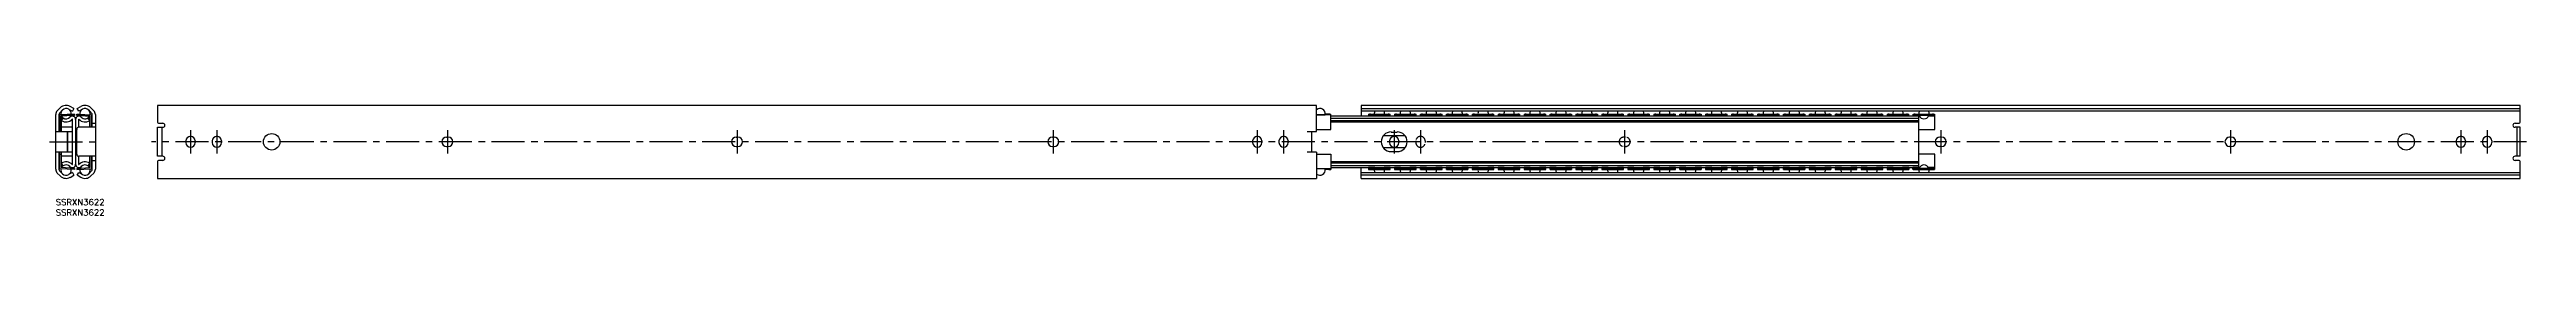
# Model space of a CAD drawing. Extents: x -3 to 1191, y -8 to 45.
import ezdxf

# ---------------------------------------------------------------- set-up
doc = ezdxf.new("R2010")
doc.units = 0
doc.header["$LTSCALE"] = 0.5
doc.linetypes.add('CENTER', pattern=[50.8, 31.75, -6.35, 6.35, -6.35])
doc.linetypes.add('DASHED', pattern=[19.05, 12.7, -6.35])
for name, color, linetype in [('MSM_CENTER', 1, 'CENTER'), ('MSM_CONTINUOUS', 7, 'CONTINUOUS'), ('MSM_DASHED', 4, 'DASHED'), ('MSM_PART_NUMBER', 7, 'CONTINUOUS')]:
    doc.layers.add(name, color=color, linetype=linetype)
doc.styles.get("Standard").update_dxf_attribs({"font": 'txt.shx', "height": 3, "bigfont": 'bigfont.shx'})

# ---------------------------------------------------------------- blocks, each defined once
blk = doc.blocks.new('*U3')
at = {"layer": 'MSM_PART_NUMBER'}
blk.add_text('SSRXN3622', height=3, dxfattribs=at).set_placement((0, -3))
blk = doc.blocks.new('*U4')
at = {"layer": 'MSM_PART_NUMBER'}
blk.add_text('SSRXN3622', height=3, dxfattribs=at).set_placement((0, -8))

msp = doc.modelspace()

# ---------------------------------------------------------------- linework, layer by layer
at = {"layer": 'MSM_CENTER'}
for p, q in [((-3, 27.7), (22.1, 27.7)), ((1191.2, 27.7), (46.1, 27.7)), ((65, 33.3), (65, 22)), ((77.7, 33.3), (77.7, 22)), ((188.8, 33.3), (188.8, 22)), ((328.5, 33.3), (328.5, 22)), ((480.9, 33.3), (480.9, 22)), ((579.3, 33.3), (579.3, 22)), ((592, 33.3), (592, 22)), ((645.3, 33.3), (645.3, 22)), ((658, 33.3), (658, 22)), ((756.4, 33.3), (756.4, 22)), ((908.8, 33.3), (908.8, 22)), ((1048.5, 33.3), (1048.5, 22)), ((1159.6, 33.3), (1159.6, 22)), ((1172.3, 33.3), (1172.3, 22))]:
    msp.add_line(p, q, dxfattribs=at)
at = {"layer": 'MSM_CONTINUOUS'}
for p, q in [((0, 14.4), (0, 40.9)), ((2.2, 44.1), (0.7, 42.7)), ((1.5, 40.9), (1.5, 32.7)), ((1.8, 41.6), (3.2, 43.1)), ((9, 41.1), (2, 40.7)), ((2, 40.7), (8, 41)), ((2, 40.7), (2, 32.7)), ((9, 40.5), (2.6, 40.1)), ((8, 40.4), (2.6, 40.1)), ((2.6, 40.1), (2.6, 32.7)), ((2.7, 38), (3.6, 39.2)), ((6.2, 43.5), (8, 42.5)), ((8.7, 43.8), (7, 44.8)), ((8.7, 43.8), (8, 42.5)), ((8, 41), (8.2, 41)), ((8.2, 40.4), (8, 40.4)), ((8.1, 16.8), (8.1, 38.5)), ((8.2, 41), (8.4, 41)), ((8.4, 40.4), (8.2, 40.4)), ((8.4, 41), (8.6, 41)), ((8.6, 40.4), (8.4, 40.4)), ((8.6, 41), (8.7, 41)), ((8.7, 40.4), (8.6, 40.4)), ((8.7, 41), (8.8, 41)), ((8.9, 40.4), (8.7, 40.4)), ((8.8, 41), (8.9, 41)), ((8.9, 41), (9, 41)), ((9, 40.4), (8.9, 40.4)), ((9, 41.1), (9, 40.5)), ((9, 41), (9, 41.1)), ((9, 40.5), (9, 41.1)), ((9, 40.5), (9, 40.4)), ((9, 40.4), (9, 40.4)), ((9.5, 38.5), (9.5, 16.8)), ((10.1, 41.1), (10.1, 41)), ((10.1, 40.5), (10.1, 41.1)), ((10.1, 41.1), (17.1, 40.7)), ((10.1, 41), (10.2, 41)), ((10.1, 40.4), (10.1, 40.5)), ((10.1, 40.5), (16.5, 40.1)), ((10.2, 40.4), (10.1, 40.4)), ((10.1, 40.4), (10.1, 40.4)), ((10.2, 41), (10.3, 41)), ((10.4, 40.4), (10.2, 40.4)), ((10.3, 41), (10.4, 41)), ((10.4, 43.8), (12.1, 44.8)), ((11.1, 42.5), (10.4, 43.8)), ((10.4, 41), (10.5, 41)), ((10.5, 40.4), (10.4, 40.4)), ((10.5, 41), (10.7, 41)), ((10.7, 40.4), (10.5, 40.4)), ((10.7, 41), (10.9, 41)), ((10.9, 40.4), (10.7, 40.4)), ((10.9, 41), (11.1, 41)), ((11.1, 40.4), (10.9, 40.4)), ((11, 38.5), (11, 34.6)), ((12.9, 43.5), (11.1, 42.5)), ((11.1, 41), (17.1, 40.7)), ((16.5, 40.1), (11.1, 40.4)), ((15.5, 39.2), (16.3, 38)), ((17.3, 41.6), (15.9, 43.1)), ((16.5, 34.7), (16.5, 40.1)), ((16.9, 44.1), (18.4, 42.7)), ((17.1, 40.7), (17.1, 34.7)), ((17.6, 34.7), (17.6, 40.9)), ((17.6, 36.7), (19.1, 36.7)), ((19.1, 40.9), (19.1, 14.4)), ((607.9, 45.3), (49.1, 45.3)), ((49.1, 45.3), (49.1, 37.2)), ((49.6, 36.7), (51.6, 36.7)), ((607.9, 32.7), (607.9, 45.3)), ((614.8, 40.7), (607.9, 40.7)), ((613.8, 41.1), (612, 41.1)), ((614.8, 33.7), (614.8, 41)), ((898.1, 40.1), (614.8, 40.1)), ((614.8, 39.2), (898.1, 39.2)), ((614.8, 38), (898.1, 38)), ((614.8, 37.3), (898.1, 37.3)), ((1188.2, 45.3), (629.4, 45.3)), ((629.4, 45.3), (629.4, 40.1)), ((629.4, 43.8), (1188.2, 43.8)), ((1188.2, 42.5), (629.4, 42.5)), ((632.9, 41), (632.9, 40.1)), ((635.9, 40.1), (632.9, 40.1)), ((633.9, 41.1), (642.4, 41.1)), ((642.4, 40.5), (633.9, 40.5)), ((643.4, 40.1), (640.4, 40.1)), ((643.4, 40.1), (643.4, 41)), ((645.4, 41), (645.4, 40.1)), ((648.4, 40.1), (645.4, 40.1)), ((646.4, 41.1), (654.9, 41.1)), ((654.9, 40.5), (646.4, 40.5)), ((655.9, 40.1), (652.9, 40.1)), ((655.9, 40.1), (655.9, 41)), ((657.9, 41), (657.9, 40.1)), ((660.9, 40.1), (657.9, 40.1)), ((658.9, 41.1), (667.4, 41.1)), ((667.4, 40.5), (658.9, 40.5)), ((668.4, 40.1), (665.4, 40.1)), ((668.4, 40.1), (668.4, 41)), ((670.4, 41), (670.4, 40.1)), ((673.4, 40.1), (670.4, 40.1)), ((671.4, 41.1), (679.9, 41.1)), ((679.9, 40.5), (671.4, 40.5)), ((680.9, 40.1), (677.9, 40.1)), ((680.9, 40.1), (680.9, 41)), ((682.9, 41), (682.9, 40.1)), ((685.9, 40.1), (682.9, 40.1)), ((683.9, 41.1), (692.4, 41.1)), ((692.4, 40.5), (683.9, 40.5)), ((693.4, 40.1), (690.4, 40.1)), ((693.4, 40.1), (693.4, 41)), ((695.4, 41), (695.4, 40.1)), ((698.4, 40.1), (695.4, 40.1)), ((696.4, 41.1), (704.9, 41.1)), ((704.9, 40.5), (696.4, 40.5)), ((705.9, 40.1), (702.9, 40.1)), ((705.9, 40.1), (705.9, 41)), ((707.9, 41), (707.9, 40.1)), ((710.9, 40.1), (707.9, 40.1)), ((708.9, 41.1), (717.4, 41.1)), ((717.4, 40.5), (708.9, 40.5)), ((718.4, 40.1), (715.4, 40.1)), ((718.4, 40.1), (718.4, 41)), ((720.4, 41), (720.4, 40.1)), ((723.4, 40.1), (720.4, 40.1)), ((721.4, 41.1), (729.9, 41.1)), ((729.9, 40.5), (721.4, 40.5)), ((730.9, 40.1), (727.9, 40.1)), ((730.9, 40.1), (730.9, 41)), ((732.9, 41), (732.9, 40.1)), ((735.9, 40.1), (732.9, 40.1)), ((733.9, 41.1), (742.4, 41.1)), ((742.4, 40.5), (733.9, 40.5)), ((743.4, 40.1), (740.4, 40.1)), ((743.4, 40.1), (743.4, 41)), ((745.4, 41), (745.4, 40.1)), ((748.4, 40.1), (745.4, 40.1)), ((746.4, 41.1), (754.9, 41.1)), ((754.9, 40.5), (746.4, 40.5)), ((755.9, 40.1), (752.9, 40.1)), ((755.9, 40.1), (755.9, 41)), ((757.9, 41), (757.9, 40.1)), ((760.9, 40.1), (757.9, 40.1)), ((758.9, 41.1), (767.4, 41.1)), ((767.4, 40.5), (758.9, 40.5)), ((768.4, 40.1), (765.4, 40.1)), ((768.4, 40.1), (768.4, 41)), ((770.4, 41), (770.4, 40.1)), ((773.4, 40.1), (770.4, 40.1)), ((771.4, 41.1), (779.9, 41.1)), ((779.9, 40.5), (771.4, 40.5)), ((780.9, 40.1), (777.9, 40.1)), ((780.9, 40.1), (780.9, 41)), ((782.9, 41), (782.9, 40.1)), ((785.9, 40.1), (782.9, 40.1)), ((783.9, 41.1), (792.4, 41.1)), ((792.4, 40.5), (783.9, 40.5)), ((793.4, 40.1), (790.4, 40.1)), ((793.4, 40.1), (793.4, 41)), ((795.4, 41), (795.4, 40.1)), ((798.4, 40.1), (795.4, 40.1)), ((796.4, 41.1), (804.9, 41.1)), ((804.9, 40.5), (796.4, 40.5)), ((805.9, 40.1), (802.9, 40.1)), ((805.9, 40.1), (805.9, 41)), ((807.9, 41), (807.9, 40.1)), ((810.9, 40.1), (807.9, 40.1)), ((808.9, 41.1), (817.4, 41.1)), ((817.4, 40.5), (808.9, 40.5)), ((818.4, 40.1), (815.4, 40.1)), ((818.4, 40.1), (818.4, 41)), ((820.4, 41), (820.4, 40.1)), ((823.4, 40.1), (820.4, 40.1)), ((821.4, 41.1), (829.9, 41.1)), ((829.9, 40.5), (821.4, 40.5)), ((830.9, 40.1), (827.9, 40.1)), ((830.9, 40.1), (830.9, 41)), ((832.9, 41), (832.9, 40.1)), ((835.9, 40.1), (832.9, 40.1)), ((833.9, 41.1), (842.4, 41.1)), ((842.4, 40.5), (833.9, 40.5)), ((843.4, 40.1), (840.4, 40.1)), ((843.4, 40.1), (843.4, 41)), ((845.4, 41), (845.4, 40.1)), ((848.4, 40.1), (845.4, 40.1)), ((846.4, 41.1), (854.9, 41.1)), ((854.9, 40.5), (846.4, 40.5)), ((855.9, 40.1), (852.9, 40.1)), ((855.9, 40.1), (855.9, 41)), ((857.9, 41), (857.9, 40.1)), ((860.9, 40.1), (857.9, 40.1)), ((858.9, 41.1), (867.4, 41.1)), ((867.4, 40.5), (858.9, 40.5)), ((868.4, 40.1), (865.4, 40.1)), ((868.4, 40.1), (868.4, 41)), ((870.4, 41), (870.4, 40.1)), ((873.4, 40.1), (870.4, 40.1)), ((871.4, 41.1), (879.9, 41.1)), ((879.9, 40.5), (871.4, 40.5)), ((880.9, 40.1), (877.9, 40.1)), ((880.9, 40.1), (880.9, 41)), ((882.9, 41), (882.9, 40.1)), ((885.9, 40.1), (882.9, 40.1)), ((883.9, 41.1), (892.4, 41.1)), ((892.4, 40.5), (883.9, 40.5)), ((893.4, 40.1), (890.4, 40.1)), ((893.4, 40.1), (893.4, 41)), ((893.4, 40.1), (893.4, 41)), ((895.4, 41), (895.4, 40.1)), ((895.4, 41), (895.4, 40.1)), ((898.4, 40.1), (895.4, 40.1)), ((896.4, 41.1), (904.9, 41.1)), ((904.9, 40.5), (896.4, 40.5)), ((898.1, 40.1), (898.1, 15.2)), ((905.9, 40.1), (902.9, 40.1)), ((905.9, 33.7), (905.9, 41)), ((1185.7, 36.7), (1187.7, 36.7)), ((1188.2, 37.2), (1188.2, 45.3)), ((0, 32.7), (7.6, 32.7)), ((2, 34.7), (1.5, 34.7)), ((2.6, 33.7), (2, 33.7)), ((8, 34.7), (2.6, 34.7)), ((5.5, 32.7), (5.5, 22.7)), ((5.6, 32.3), (5.5, 32.3)), ((5.6, 32.3), (5.6, 23.1)), ((8.1, 34.6), (8, 34.7)), ((9.6, 32.7), (10.1, 32.7)), ((10.1, 21.7), (10.1, 33.7)), ((19.1, 34.7), (11.1, 34.7)), ((49.1, 34.7), (51.6, 34.7)), ((49.1, 20.7), (49.1, 34.7)), ((51.1, 34.7), (51.1, 20.7)), ((62.7, 28.1), (62.7, 27.3)), ((67.2, 28.1), (67.2, 27.3)), ((75.4, 28.1), (75.4, 27.3)), ((79.9, 28.1), (79.9, 27.3)), ((188.4, 29.9), (189.2, 29.9)), ((188.4, 25.4), (189.2, 25.4)), ((328.1, 29.9), (328.9, 29.9)), ((328.1, 25.4), (328.9, 25.4)), ((480.5, 29.9), (481.3, 29.9)), ((480.5, 25.4), (481.3, 25.4)), ((577, 28.1), (577, 27.3)), ((581.5, 28.1), (581.5, 27.3)), ((589.7, 28.1), (589.7, 27.3)), ((594.2, 28.1), (594.2, 27.3)), ((603.4, 32.7), (607.9, 32.7)), ((605.4, 32.7), (605.4, 22.7)), ((607.9, 33.7), (614.8, 33.7)), ((640.1, 30.7), (650.5, 30.7)), ((650.5, 24.7), (640.1, 24.7)), ((643, 28.1), (643, 27.3)), ((643.8, 32.4), (646.8, 32.4)), ((647.5, 28.1), (647.5, 27.3)), ((898.1, 33.7), (905.9, 33.7)), ((909.2, 29.9), (908.4, 29.9)), ((909.2, 25.4), (908.4, 25.4)), ((1048.9, 29.9), (1048.1, 29.9)), ((1048.9, 25.4), (1048.1, 25.4)), ((1157.3, 28.1), (1157.3, 27.3)), ((1161.8, 28.1), (1161.8, 27.3)), ((1170, 28.1), (1170, 27.3)), ((1174.5, 28.1), (1174.5, 27.3)), ((1188.2, 34.7), (1185.7, 34.7)), ((1186.7, 20.7), (1186.7, 34.7)), ((1188.2, 20.7), (1188.2, 34.7)), ((7.6, 22.7), (0, 22.7)), ((0.7, 12.6), (2.2, 11.2)), ((1.5, 22.7), (1.5, 14.4)), ((1.5, 20.7), (2, 20.7)), ((3.2, 12.2), (1.8, 13.7)), ((2, 14.6), (2, 22.7)), ((2, 21.7), (2.6, 21.7)), ((9, 14.3), (2, 14.6)), ((2.6, 22.7), (2.6, 15.2)), ((8, 20.7), (2.6, 20.7)), ((9, 14.8), (2.6, 15.2)), ((3.6, 16.1), (2.7, 17.3)), ((5.5, 23.1), (5.6, 23.1)), ((8, 12.8), (6.2, 11.8)), ((8, 20.7), (8.1, 20.7)), ((8, 12.8), (8.7, 11.5)), ((9, 14.8), (9, 14.3)), ((10.1, 22.7), (9.6, 22.7)), ((10.1, 14.8), (16.5, 15.2)), ((10.1, 14.8), (10.1, 14.3)), ((10.1, 14.3), (17.1, 14.6)), ((10.4, 11.5), (11.1, 12.8)), ((11, 20.7), (11, 16.8)), ((19.1, 20.7), (11.1, 20.7)), ((11.1, 12.8), (12.9, 11.8)), ((16.3, 17.3), (15.5, 16.1)), ((15.9, 12.2), (17.3, 13.7)), ((16.5, 15.2), (16.5, 20.7)), ((18.4, 12.6), (16.9, 11.2)), ((17.1, 20.7), (17.1, 14.6)), ((17.6, 14.4), (17.6, 20.7)), ((17.6, 18.7), (19.1, 18.7)), ((51.6, 20.7), (49.1, 20.7)), ((49.1, 18.2), (49.1, 10)), ((51.6, 18.7), (49.6, 18.7)), ((607.9, 22.7), (603.4, 22.7)), ((607.9, 22.7), (607.9, 10)), ((607.9, 21.7), (614.8, 21.7)), ((614.8, 14.6), (607.9, 14.6)), ((613.8, 14.3), (612, 14.3)), ((614.8, 21.7), (614.8, 14.3)), ((898.1, 18), (614.8, 18)), ((898.1, 17.3), (614.8, 17.3)), ((898.1, 16.1), (614.8, 16.1)), ((614.8, 15.2), (898.1, 15.2)), ((629.4, 10), (629.4, 15.2)), ((629.4, 12.8), (1188.2, 12.8)), ((635.9, 15.2), (632.9, 15.2)), ((632.9, 15.2), (632.9, 14.3)), ((642.4, 14.8), (633.9, 14.8)), ((633.9, 14.3), (642.4, 14.3)), ((643.4, 15.2), (640.4, 15.2)), ((643.4, 14.3), (643.4, 15.2)), ((646.8, 22.9), (643.8, 22.9)), ((648.4, 15.2), (645.4, 15.2)), ((645.4, 15.2), (645.4, 14.3)), ((654.9, 14.8), (646.4, 14.8)), ((646.4, 14.3), (654.9, 14.3)), ((655.9, 15.2), (652.9, 15.2)), ((655.9, 14.3), (655.9, 15.2)), ((660.9, 15.2), (657.9, 15.2)), ((657.9, 15.2), (657.9, 14.3)), ((667.4, 14.8), (658.9, 14.8)), ((658.9, 14.3), (667.4, 14.3)), ((668.4, 15.2), (665.4, 15.2)), ((668.4, 14.3), (668.4, 15.2)), ((673.4, 15.2), (670.4, 15.2)), ((670.4, 15.2), (670.4, 14.3)), ((679.9, 14.8), (671.4, 14.8)), ((671.4, 14.3), (679.9, 14.3)), ((680.9, 15.2), (677.9, 15.2)), ((680.9, 14.3), (680.9, 15.2)), ((685.9, 15.2), (682.9, 15.2)), ((682.9, 15.2), (682.9, 14.3)), ((692.4, 14.8), (683.9, 14.8)), ((683.9, 14.3), (692.4, 14.3)), ((693.4, 15.2), (690.4, 15.2)), ((693.4, 14.3), (693.4, 15.2)), ((698.4, 15.2), (695.4, 15.2)), ((695.4, 15.2), (695.4, 14.3)), ((704.9, 14.8), (696.4, 14.8)), ((696.4, 14.3), (704.9, 14.3)), ((705.9, 15.2), (702.9, 15.2)), ((705.9, 14.3), (705.9, 15.2)), ((710.9, 15.2), (707.9, 15.2)), ((707.9, 15.2), (707.9, 14.3)), ((717.4, 14.8), (708.9, 14.8)), ((708.9, 14.3), (717.4, 14.3)), ((718.4, 15.2), (715.4, 15.2)), ((718.4, 14.3), (718.4, 15.2)), ((723.4, 15.2), (720.4, 15.2)), ((720.4, 15.2), (720.4, 14.3)), ((729.9, 14.8), (721.4, 14.8)), ((721.4, 14.3), (729.9, 14.3)), ((730.9, 15.2), (727.9, 15.2)), ((730.9, 14.3), (730.9, 15.2)), ((735.9, 15.2), (732.9, 15.2)), ((732.9, 15.2), (732.9, 14.3)), ((742.4, 14.8), (733.9, 14.8)), ((733.9, 14.3), (742.4, 14.3)), ((743.4, 15.2), (740.4, 15.2)), ((743.4, 14.3), (743.4, 15.2)), ((748.4, 15.2), (745.4, 15.2)), ((745.4, 15.2), (745.4, 14.3)), ((754.9, 14.8), (746.4, 14.8)), ((746.4, 14.3), (754.9, 14.3)), ((755.9, 15.2), (752.9, 15.2)), ((755.9, 14.3), (755.9, 15.2)), ((760.9, 15.2), (757.9, 15.2)), ((757.9, 15.2), (757.9, 14.3)), ((767.4, 14.8), (758.9, 14.8)), ((758.9, 14.3), (767.4, 14.3)), ((768.4, 15.2), (765.4, 15.2)), ((768.4, 14.3), (768.4, 15.2)), ((773.4, 15.2), (770.4, 15.2)), ((770.4, 15.2), (770.4, 14.3)), ((779.9, 14.8), (771.4, 14.8)), ((771.4, 14.3), (779.9, 14.3)), ((780.9, 15.2), (777.9, 15.2)), ((780.9, 14.3), (780.9, 15.2)), ((785.9, 15.2), (782.9, 15.2)), ((782.9, 15.2), (782.9, 14.3)), ((792.4, 14.8), (783.9, 14.8)), ((783.9, 14.3), (792.4, 14.3)), ((793.4, 15.2), (790.4, 15.2)), ((793.4, 14.3), (793.4, 15.2)), ((798.4, 15.2), (795.4, 15.2)), ((795.4, 15.2), (795.4, 14.3)), ((804.9, 14.8), (796.4, 14.8)), ((796.4, 14.3), (804.9, 14.3)), ((805.9, 15.2), (802.9, 15.2)), ((805.9, 14.3), (805.9, 15.2)), ((810.9, 15.2), (807.9, 15.2)), ((807.9, 15.2), (807.9, 14.3)), ((817.4, 14.8), (808.9, 14.8)), ((808.9, 14.3), (817.4, 14.3)), ((818.4, 15.2), (815.4, 15.2)), ((818.4, 14.3), (818.4, 15.2)), ((823.4, 15.2), (820.4, 15.2)), ((820.4, 15.2), (820.4, 14.3)), ((829.9, 14.8), (821.4, 14.8)), ((821.4, 14.3), (829.9, 14.3)), ((830.9, 15.2), (827.9, 15.2)), ((830.9, 14.3), (830.9, 15.2)), ((835.9, 15.2), (832.9, 15.2)), ((832.9, 15.2), (832.9, 14.3)), ((842.4, 14.8), (833.9, 14.8)), ((833.9, 14.3), (842.4, 14.3)), ((843.4, 15.2), (840.4, 15.2)), ((843.4, 14.3), (843.4, 15.2)), ((848.4, 15.2), (845.4, 15.2)), ((845.4, 15.2), (845.4, 14.3)), ((854.9, 14.8), (846.4, 14.8)), ((846.4, 14.3), (854.9, 14.3)), ((855.9, 15.2), (852.9, 15.2)), ((855.9, 14.3), (855.9, 15.2)), ((860.9, 15.2), (857.9, 15.2)), ((857.9, 15.2), (857.9, 14.3)), ((867.4, 14.8), (858.9, 14.8)), ((858.9, 14.3), (867.4, 14.3)), ((868.4, 15.2), (865.4, 15.2)), ((868.4, 14.3), (868.4, 15.2)), ((873.4, 15.2), (870.4, 15.2)), ((870.4, 15.2), (870.4, 14.3)), ((879.9, 14.8), (871.4, 14.8)), ((871.4, 14.3), (879.9, 14.3)), ((880.9, 15.2), (877.9, 15.2)), ((880.9, 14.3), (880.9, 15.2)), ((885.9, 15.2), (882.9, 15.2)), ((882.9, 15.2), (882.9, 14.3)), ((892.4, 14.8), (883.9, 14.8)), ((883.9, 14.3), (892.4, 14.3)), ((893.4, 15.2), (890.4, 15.2)), ((893.4, 14.3), (893.4, 15.2)), ((893.4, 15.2), (893.4, 14.3)), ((898.4, 15.2), (895.4, 15.2)), ((895.4, 15.2), (895.4, 14.3)), ((895.4, 14.3), (895.4, 15.2)), ((904.9, 14.8), (896.4, 14.8)), ((896.4, 14.3), (904.9, 14.3)), ((905.9, 21.7), (898.1, 21.7)), ((905.9, 15.2), (902.9, 15.2)), ((905.9, 14.3), (905.9, 21.7)), ((1188.2, 20.7), (1185.7, 20.7)), ((1187.7, 18.7), (1185.7, 18.7)), ((1188.2, 10), (1188.2, 18.2)), ((7, 10.5), (8.7, 11.5)), ((12.1, 10.5), (10.4, 11.5)), ((49.1, 10), (607.9, 10)), ((1188.2, 11.5), (629.4, 11.5)), ((629.4, 10), (1188.2, 10))]:
    msp.add_line(p, q, dxfattribs=at)
for centre in [(104.1, 27.7), (1133.2, 27.7)]:
    msp.add_circle(centre, 4, dxfattribs=at)
for centre, radius, start, end in [((2.5, 40.9), 2.5, 135, 180), ((2.5, 40.9), 1, 135, 180), ((5, 41.3), 4, 60.6136, 135), ((5, 41.3), 2.5, 135, 193.5796), ((5, 41.3), 2.5, 208.0621, 235.7711), ((5, 41.3), 4, 235.7711, 317.1186), ((5, 41.3), 2.5, 60.6136, 135), ((5, 41.3), 2.5, 235.7711, 317.1186), ((5, 41.3), 2.5, 352.4204, 60.6136), ((5, 41.3), 2.5, 317.1186, 337.9379), ((8, 38.5), 1.57, 0, 137.1186), ((8, 38.5), 0.0686, 0, 137.1186), ((11.1, 38.5), 1.57, 42.8814, 180), ((11.1, 38.5), 0.0686, 42.8814, 180), ((14.1, 41.3), 4, 222.8814, 304.2289), ((14.1, 41.3), 2.5, 119.3864, 187.5796), ((14.1, 41.3), 2.5, 202.0621, 222.8814), ((14.1, 41.3), 4, 45, 119.3864), ((14.1, 41.3), 2.5, 222.8814, 331.9379), ((14.1, 41.3), 2.5, 45, 119.3864), ((14.1, 41.3), 2.5, 346.4204, 45), ((16.6, 40.9), 1, 0, 45), ((16.6, 40.9), 2.5, 0, 45), ((49.6, 37.2), 0.5, 180, 270), ((51.6, 35.7), 1, 270, 90), ((609.5, 41.3), 2.5, 348.8845, 129.7921), ((609.5, 68.7), 28, 266.7237, 275.0269), ((614, 36.2), 4.82, 81.0447, 92.9634), ((633.7, 36.2), 4.82, 87.0364, 98.9553), ((633.7, 35.6), 4.82, 87.0364, 98.9553), ((638.2, 41.3), 2.5, 151.3146, 185.7392), ((638.2, 14.2), 26.2, 85.0123, 94.9877), ((638.2, 41.3), 2.5, 204.4628, 208.6854), ((638.2, 41.3), 2.5, 354.2608, 28.6854), ((638.2, 41.3), 2.5, 331.3146, 335.5372), ((642.6, 36.2), 4.82, 81.0447, 92.9636), ((642.6, 35.6), 4.82, 81.0447, 92.9636), ((646.2, 36.2), 4.82, 87.0364, 98.9553), ((646.2, 35.6), 4.82, 87.0364, 98.9553), ((650.7, 41.3), 2.5, 151.3146, 185.7392), ((650.7, 14.2), 26.2, 85.0123, 94.9877), ((650.7, 41.3), 2.5, 204.4628, 208.6854), ((650.7, 41.3), 2.5, 354.2608, 28.6854), ((650.7, 41.3), 2.5, 331.3146, 335.5372), ((655.1, 36.2), 4.82, 81.0447, 92.9636), ((655.1, 35.6), 4.82, 81.0447, 92.9636), ((658.7, 36.2), 4.82, 87.0364, 98.9553), ((658.7, 35.6), 4.82, 87.0364, 98.9553), ((663.2, 41.3), 2.5, 151.3146, 185.7392), ((663.2, 14.2), 26.2, 85.0123, 94.9877), ((663.2, 41.3), 2.5, 204.4628, 208.6854), ((663.2, 41.3), 2.5, 354.2608, 28.6854), ((663.2, 41.3), 2.5, 331.3146, 335.5372), ((667.6, 36.2), 4.82, 81.0447, 92.9636), ((667.6, 35.6), 4.82, 81.0447, 92.9636), ((671.2, 36.2), 4.82, 87.0364, 98.9553), ((671.2, 35.6), 4.82, 87.0364, 98.9553), ((675.7, 41.3), 2.5, 151.3146, 185.7392), ((675.7, 14.2), 26.2, 85.0123, 94.9877), ((675.7, 41.3), 2.5, 204.4628, 208.6854), ((675.7, 41.3), 2.5, 354.2608, 28.6854), ((675.7, 41.3), 2.5, 331.3146, 335.5372), ((680.1, 36.2), 4.82, 81.0447, 92.9636), ((680.1, 35.6), 4.82, 81.0447, 92.9636), ((683.7, 36.2), 4.82, 87.0364, 98.9553), ((683.7, 35.6), 4.82, 87.0364, 98.9553), ((688.2, 41.3), 2.5, 151.3146, 185.7392), ((688.2, 14.2), 26.2, 85.0123, 94.9877), ((688.2, 41.3), 2.5, 204.4628, 208.6854), ((688.2, 41.3), 2.5, 354.2608, 28.6854), ((688.2, 41.3), 2.5, 331.3146, 335.5372), ((692.6, 36.2), 4.82, 81.0447, 92.9636), ((692.6, 35.6), 4.82, 81.0447, 92.9636), ((696.2, 36.2), 4.82, 87.0364, 98.9553), ((696.2, 35.6), 4.82, 87.0364, 98.9553), ((700.7, 41.3), 2.5, 151.3146, 185.7392), ((700.7, 14.2), 26.2, 85.0123, 94.9877), ((700.7, 41.3), 2.5, 204.4628, 208.6854), ((700.7, 41.3), 2.5, 354.2608, 28.6854), ((700.7, 41.3), 2.5, 331.3146, 335.5372), ((705.1, 36.2), 4.82, 81.0447, 92.9636), ((705.1, 35.6), 4.82, 81.0447, 92.9636), ((708.7, 36.2), 4.82, 87.0364, 98.9553), ((708.7, 35.6), 4.82, 87.0364, 98.9553), ((713.2, 41.3), 2.5, 151.3146, 185.7392), ((713.2, 14.2), 26.2, 85.0123, 94.9877), ((713.2, 41.3), 2.5, 204.4628, 208.6854), ((713.2, 41.3), 2.5, 354.2608, 28.6854), ((713.2, 41.3), 2.5, 331.3146, 335.5372), ((717.6, 36.2), 4.82, 81.0447, 92.9636), ((717.6, 35.6), 4.82, 81.0447, 92.9636), ((721.2, 36.2), 4.82, 87.0364, 98.9553), ((721.2, 35.6), 4.82, 87.0364, 98.9553), ((725.7, 41.3), 2.5, 151.3146, 185.7392), ((725.7, 14.2), 26.2, 85.0123, 94.9877), ((725.7, 41.3), 2.5, 204.4628, 208.6854), ((725.7, 41.3), 2.5, 354.2608, 28.6854), ((725.7, 41.3), 2.5, 331.3146, 335.5372), ((730.1, 36.2), 4.82, 81.0447, 92.9636), ((730.1, 35.6), 4.82, 81.0447, 92.9636), ((733.7, 36.2), 4.82, 87.0364, 98.9553), ((733.7, 35.6), 4.82, 87.0364, 98.9553), ((738.2, 41.3), 2.5, 151.3146, 185.7392), ((738.2, 14.2), 26.2, 85.0123, 94.9877), ((738.2, 41.3), 2.5, 204.4628, 208.6854), ((738.2, 41.3), 2.5, 354.2608, 28.6854), ((738.2, 41.3), 2.5, 331.3146, 335.5372), ((742.6, 36.2), 4.82, 81.0447, 92.9636), ((742.6, 35.6), 4.82, 81.0447, 92.9636), ((746.2, 36.2), 4.82, 87.0364, 98.9553), ((746.2, 35.6), 4.82, 87.0364, 98.9553), ((750.7, 41.3), 2.5, 151.3146, 185.7392), ((750.7, 14.2), 26.2, 85.0123, 94.9877), ((750.7, 41.3), 2.5, 204.4628, 208.6854), ((750.7, 41.3), 2.5, 354.2608, 28.6854), ((750.7, 41.3), 2.5, 331.3146, 335.5372), ((755.1, 36.2), 4.82, 81.0447, 92.9636), ((755.1, 35.6), 4.82, 81.0447, 92.9636), ((758.7, 36.2), 4.82, 87.0364, 98.9553), ((758.7, 35.6), 4.82, 87.0364, 98.9553), ((763.2, 41.3), 2.5, 151.3146, 185.7392), ((763.2, 14.2), 26.2, 85.0123, 94.9877), ((763.2, 41.3), 2.5, 204.4628, 208.6854), ((763.2, 41.3), 2.5, 354.2608, 28.6854), ((763.2, 41.3), 2.5, 331.3146, 335.5372), ((767.6, 36.2), 4.82, 81.0447, 92.9636), ((767.6, 35.6), 4.82, 81.0447, 92.9636), ((771.2, 36.2), 4.82, 87.0364, 98.9553), ((771.2, 35.6), 4.82, 87.0364, 98.9553), ((775.7, 41.3), 2.5, 151.3146, 185.7392), ((775.7, 14.2), 26.2, 85.0123, 94.9877), ((775.7, 41.3), 2.5, 204.4628, 208.6854), ((775.7, 41.3), 2.5, 354.2608, 28.6854), ((775.7, 41.3), 2.5, 331.3146, 335.5372), ((780.1, 36.2), 4.82, 81.0447, 92.9636), ((780.1, 35.6), 4.82, 81.0447, 92.9636), ((783.7, 36.2), 4.82, 87.0364, 98.9553), ((783.7, 35.6), 4.82, 87.0364, 98.9553), ((788.2, 41.3), 2.5, 151.3146, 185.7392), ((788.2, 14.2), 26.2, 85.0123, 94.9877), ((788.2, 41.3), 2.5, 204.4628, 208.6854), ((788.2, 41.3), 2.5, 354.2608, 28.6854), ((788.2, 41.3), 2.5, 331.3146, 335.5372), ((792.6, 36.2), 4.82, 81.0447, 92.9636), ((792.6, 35.6), 4.82, 81.0447, 92.9636), ((796.2, 36.2), 4.82, 87.0364, 98.9553), ((796.2, 35.6), 4.82, 87.0364, 98.9553), ((800.7, 41.3), 2.5, 151.3146, 185.7392), ((800.7, 14.2), 26.2, 85.0123, 94.9877), ((800.7, 41.3), 2.5, 204.4628, 208.6854), ((800.7, 41.3), 2.5, 354.2608, 28.6854), ((800.7, 41.3), 2.5, 331.3146, 335.5372), ((805.1, 36.2), 4.82, 81.0447, 92.9636), ((805.1, 35.6), 4.82, 81.0447, 92.9636), ((808.7, 36.2), 4.82, 87.0364, 98.9553), ((808.7, 35.6), 4.82, 87.0364, 98.9553), ((813.2, 41.3), 2.5, 151.3146, 185.7392), ((813.2, 14.2), 26.2, 85.0123, 94.9877), ((813.2, 41.3), 2.5, 204.4628, 208.6854), ((813.2, 41.3), 2.5, 354.2608, 28.6854), ((813.2, 41.3), 2.5, 331.3146, 335.5372), ((817.6, 36.2), 4.82, 81.0447, 92.9636), ((817.6, 35.6), 4.82, 81.0447, 92.9636), ((821.2, 36.2), 4.82, 87.0364, 98.9553), ((821.2, 35.6), 4.82, 87.0364, 98.9553), ((825.7, 41.3), 2.5, 151.3146, 185.7392), ((825.7, 14.2), 26.2, 85.0123, 94.9877), ((825.7, 41.3), 2.5, 204.4628, 208.6854), ((825.7, 41.3), 2.5, 354.2608, 28.6854), ((825.7, 41.3), 2.5, 331.3146, 335.5372), ((830.1, 36.2), 4.82, 81.0447, 92.9636), ((830.1, 35.6), 4.82, 81.0447, 92.9636), ((833.7, 36.2), 4.82, 87.0364, 98.9553), ((833.7, 35.6), 4.82, 87.0364, 98.9553), ((838.2, 41.3), 2.5, 151.3146, 185.7392), ((838.2, 14.2), 26.2, 85.0123, 94.9877), ((838.2, 41.3), 2.5, 204.4628, 208.6854), ((838.2, 41.3), 2.5, 354.2608, 28.6854), ((838.2, 41.3), 2.5, 331.3146, 335.5372), ((842.6, 36.2), 4.82, 81.0447, 92.9636), ((842.6, 35.6), 4.82, 81.0447, 92.9636), ((846.2, 36.2), 4.82, 87.0364, 98.9553), ((846.2, 35.6), 4.82, 87.0364, 98.9553), ((850.7, 41.3), 2.5, 151.3146, 185.7392), ((850.7, 14.2), 26.2, 85.0123, 94.9877), ((850.7, 41.3), 2.5, 204.4628, 208.6854), ((850.7, 41.3), 2.5, 354.2608, 28.6854), ((850.7, 41.3), 2.5, 331.3146, 335.5372), ((855.1, 36.2), 4.82, 81.0447, 92.9636), ((855.1, 35.6), 4.82, 81.0447, 92.9636), ((858.7, 36.2), 4.82, 87.0364, 98.9553), ((858.7, 35.6), 4.82, 87.0364, 98.9553), ((863.2, 41.3), 2.5, 151.3146, 185.7392), ((863.2, 14.2), 26.2, 85.0123, 94.9877), ((863.2, 41.3), 2.5, 204.4628, 208.6854), ((863.2, 41.3), 2.5, 354.2608, 28.6854), ((863.2, 41.3), 2.5, 331.3146, 335.5372), ((867.6, 36.2), 4.82, 81.0447, 92.9636), ((867.6, 35.6), 4.82, 81.0447, 92.9636), ((871.2, 36.2), 4.82, 87.0364, 98.9553), ((871.2, 35.6), 4.82, 87.0364, 98.9553), ((875.7, 41.3), 2.5, 151.3146, 185.7392), ((875.7, 14.2), 26.2, 85.0123, 94.9877), ((875.7, 41.3), 2.5, 204.4628, 208.6854), ((875.7, 41.3), 2.5, 354.2608, 28.6854), ((875.7, 41.3), 2.5, 331.3146, 335.5372), ((880.1, 36.2), 4.82, 81.0447, 92.9636), ((880.1, 35.6), 4.82, 81.0447, 92.9636), ((883.7, 36.2), 4.82, 87.0364, 98.9553), ((883.7, 35.6), 4.82, 87.0364, 98.9553), ((888.2, 41.3), 2.5, 151.3146, 185.7392), ((888.2, 14.2), 26.2, 85.0123, 94.9877), ((888.2, 41.3), 2.5, 204.4628, 208.6854), ((888.2, 41.3), 2.5, 354.2608, 28.6854), ((888.2, 41.3), 2.5, 331.3146, 335.5372), ((892.6, 36.2), 4.82, 81.0447, 92.9636), ((892.6, 35.6), 4.82, 81.0447, 92.9636), ((896.2, 36.2), 4.82, 87.0364, 98.9553), ((896.2, 35.6), 4.82, 87.0364, 98.9553), ((900.7, 41.3), 2.5, 151.3146, 185.7392), ((900.7, 14.2), 26.2, 85.0123, 94.9877), ((900.7, 41.3), 2.5, 204.4628, 335.5372), ((900.7, 41.3), 2.5, 354.2608, 28.6854), ((905.1, 36.2), 4.82, 81.0447, 92.9636), ((905.1, 35.6), 4.82, 81.0447, 92.9636), ((1185.7, 35.7), 1, 90, 270), ((1187.7, 37.2), 0.5, 270, 0), ((7.4, 35), 2.36, 273.486, 284.1455), ((4, 33.6), 4.09, 348.1474, 354.2893), ((9.9, 32.9), 0.397, 184.2779, 213.1596), ((11.1, 33.7), 1, 90, 180), ((65, 28.1), 2.25, 360, 180), ((65, 27.3), 2.25, 180, 360), ((77.7, 28.1), 2.25, 360, 180), ((77.7, 27.3), 2.25, 180, 360), ((188.4, 27.7), 2.25, 90, 270), ((189.2, 27.7), 2.25, 270, 90), ((328.1, 27.7), 2.25, 90, 270), ((328.9, 27.7), 2.25, 270, 90), ((480.5, 27.7), 2.25, 90, 270), ((481.3, 27.7), 2.25, 270, 90), ((579.3, 28.1), 2.25, 360, 180), ((579.3, 27.3), 2.25, 180, 360), ((592, 28.1), 2.25, 360, 180), ((592, 27.3), 2.25, 180, 360), ((643.8, 27.7), 4.75, 90, 270), ((645.3, 28.1), 2.25, 0, 180), ((645.3, 27.3), 2.25, 180, 0), ((646.8, 27.7), 4.75, 270, 90), ((908.4, 27.7), 2.25, 90, 270), ((909.2, 27.7), 2.25, 270, 90), ((1048.1, 27.7), 2.25, 90, 270), ((1048.9, 27.7), 2.25, 270, 90), ((1159.6, 28.1), 2.25, 0, 180), ((1159.6, 27.3), 2.25, 180, 0), ((1172.3, 28.1), 2.25, 0, 180), ((1172.3, 27.3), 2.25, 180, 0), ((2.5, 14.4), 2.5, 180, 225), ((2.5, 14.4), 1, 180, 225), ((5, 14), 2.5, 166.4204, 225), ((5, 14), 4, 42.8814, 124.2289), ((5, 14), 2.5, 124.2289, 151.9379), ((5, 14), 2.5, 225, 299.3864), ((5, 14), 2.5, 42.8814, 124.2289), ((5, 14), 2.5, 299.3864, 7.5796), ((8, 16.8), 1.57, 222.8814, 0), ((5, 14), 2.5, 22.0621, 42.8814), ((7.4, 20.3), 2.36, 75.8545, 86.514), ((8, 16.8), 0.0686, 222.8814, 0), ((4, 21.7), 4.09, 5.7107, 11.8526), ((9.9, 22.4), 0.397, 146.8404, 175.7221), ((11.1, 16.8), 1.57, 180, 317.1186), ((11.1, 21.7), 1, 180, 270), ((11.1, 16.8), 0.0686, 180, 317.1186), ((14.1, 14), 4, 55.7711, 137.1186), ((14.1, 14), 2.5, 172.4204, 240.6136), ((14.1, 14), 2.5, 137.1186, 157.9379), ((14.1, 14), 2.5, 55.7711, 137.1186), ((14.1, 14), 2.5, 240.6136, 315), ((14.1, 14), 2.5, 28.0621, 55.7711), ((14.1, 14), 2.5, 315, 13.5796), ((16.6, 14.4), 1, 315, 0), ((16.6, 14.4), 2.5, 315, 0), ((49.6, 18.2), 0.5, 90, 180), ((51.6, 19.7), 1, 270, 90), ((609.5, -13.4), 28, 84.9731, 93.2763), ((609.5, 14), 2.5, 230.2079, 11.1155), ((614, 19.1), 4.82, 267.0366, 278.9553), ((633.7, 19.7), 4.82, 261.0447, 272.9636), ((633.7, 19.1), 4.82, 261.0447, 272.9636), ((638.2, 14), 2.5, 174.2608, 208.6854), ((638.2, 14), 2.5, 151.3146, 155.5372), ((638.2, 41.1), 26.2, 265.0123, 274.9877), ((638.2, 14), 2.5, 24.4628, 28.6854), ((638.2, 14), 2.5, 331.3146, 5.7392), ((642.6, 19.7), 4.82, 267.0364, 278.9553), ((642.6, 19.1), 4.82, 267.0364, 278.9553), ((646.2, 19.7), 4.82, 261.0447, 272.9636), ((646.2, 19.1), 4.82, 261.0447, 272.9636), ((650.7, 14), 2.5, 174.2608, 208.6854), ((650.7, 14), 2.5, 151.3146, 155.5372), ((650.7, 41.1), 26.2, 265.0123, 274.9877), ((650.7, 14), 2.5, 24.4628, 28.6854), ((650.7, 14), 2.5, 331.3146, 5.7392), ((655.1, 19.7), 4.82, 267.0364, 278.9553), ((655.1, 19.1), 4.82, 267.0364, 278.9553), ((658.7, 19.7), 4.82, 261.0447, 272.9636), ((658.7, 19.1), 4.82, 261.0447, 272.9636), ((663.2, 14), 2.5, 174.2608, 208.6854), ((663.2, 14), 2.5, 151.3146, 155.5372), ((663.2, 41.1), 26.2, 265.0123, 274.9877), ((663.2, 14), 2.5, 24.4628, 28.6854), ((663.2, 14), 2.5, 331.3146, 5.7392), ((667.6, 19.7), 4.82, 267.0364, 278.9553), ((667.6, 19.1), 4.82, 267.0364, 278.9553), ((671.2, 19.7), 4.82, 261.0447, 272.9636), ((671.2, 19.1), 4.82, 261.0447, 272.9636), ((675.7, 14), 2.5, 174.2608, 208.6854), ((675.7, 14), 2.5, 151.3146, 155.5372), ((675.7, 41.1), 26.2, 265.0123, 274.9877), ((675.7, 14), 2.5, 24.4628, 28.6854), ((675.7, 14), 2.5, 331.3146, 5.7392), ((680.1, 19.7), 4.82, 267.0364, 278.9553), ((680.1, 19.1), 4.82, 267.0364, 278.9553), ((683.7, 19.7), 4.82, 261.0447, 272.9636), ((683.7, 19.1), 4.82, 261.0447, 272.9636), ((688.2, 14), 2.5, 174.2608, 208.6854), ((688.2, 14), 2.5, 151.3146, 155.5372), ((688.2, 41.1), 26.2, 265.0123, 274.9877), ((688.2, 14), 2.5, 24.4628, 28.6854), ((688.2, 14), 2.5, 331.3146, 5.7392), ((692.6, 19.7), 4.82, 267.0364, 278.9553), ((692.6, 19.1), 4.82, 267.0364, 278.9553), ((696.2, 19.7), 4.82, 261.0447, 272.9636), ((696.2, 19.1), 4.82, 261.0447, 272.9636), ((700.7, 14), 2.5, 174.2608, 208.6854), ((700.7, 14), 2.5, 151.3146, 155.5372), ((700.7, 41.1), 26.2, 265.0123, 274.9877), ((700.7, 14), 2.5, 24.4628, 28.6854), ((700.7, 14), 2.5, 331.3146, 5.7392), ((705.1, 19.7), 4.82, 267.0364, 278.9553), ((705.1, 19.1), 4.82, 267.0364, 278.9553), ((708.7, 19.7), 4.82, 261.0447, 272.9636), ((708.7, 19.1), 4.82, 261.0447, 272.9636), ((713.2, 14), 2.5, 174.2608, 208.6854), ((713.2, 14), 2.5, 151.3146, 155.5372), ((713.2, 41.1), 26.2, 265.0123, 274.9877), ((713.2, 14), 2.5, 24.4628, 28.6854), ((713.2, 14), 2.5, 331.3146, 5.7392), ((717.6, 19.7), 4.82, 267.0364, 278.9553), ((717.6, 19.1), 4.82, 267.0364, 278.9553), ((721.2, 19.7), 4.82, 261.0447, 272.9636), ((721.2, 19.1), 4.82, 261.0447, 272.9636), ((725.7, 14), 2.5, 174.2608, 208.6854), ((725.7, 14), 2.5, 151.3146, 155.5372), ((725.7, 41.1), 26.2, 265.0123, 274.9877), ((725.7, 14), 2.5, 24.4628, 28.6854), ((725.7, 14), 2.5, 331.3146, 5.7392), ((730.1, 19.7), 4.82, 267.0364, 278.9553), ((730.1, 19.1), 4.82, 267.0364, 278.9553), ((733.7, 19.7), 4.82, 261.0447, 272.9636), ((733.7, 19.1), 4.82, 261.0447, 272.9636), ((738.2, 14), 2.5, 174.2608, 208.6854), ((738.2, 14), 2.5, 151.3146, 155.5372), ((738.2, 41.1), 26.2, 265.0123, 274.9877), ((738.2, 14), 2.5, 24.4628, 28.6854), ((738.2, 14), 2.5, 331.3146, 5.7392), ((742.6, 19.7), 4.82, 267.0364, 278.9553), ((742.6, 19.1), 4.82, 267.0364, 278.9553), ((746.2, 19.7), 4.82, 261.0447, 272.9636), ((746.2, 19.1), 4.82, 261.0447, 272.9636), ((750.7, 14), 2.5, 174.2608, 208.6854), ((750.7, 14), 2.5, 151.3146, 155.5372), ((750.7, 41.1), 26.2, 265.0123, 274.9877), ((750.7, 14), 2.5, 24.4628, 28.6854), ((750.7, 14), 2.5, 331.3146, 5.7392), ((755.1, 19.7), 4.82, 267.0364, 278.9553), ((755.1, 19.1), 4.82, 267.0364, 278.9553), ((758.7, 19.7), 4.82, 261.0447, 272.9636), ((758.7, 19.1), 4.82, 261.0447, 272.9636), ((763.2, 14), 2.5, 174.2608, 208.6854), ((763.2, 14), 2.5, 151.3146, 155.5372), ((763.2, 41.1), 26.2, 265.0123, 274.9877), ((763.2, 14), 2.5, 24.4628, 28.6854), ((763.2, 14), 2.5, 331.3146, 5.7392), ((767.6, 19.7), 4.82, 267.0364, 278.9553), ((767.6, 19.1), 4.82, 267.0364, 278.9553), ((771.2, 19.7), 4.82, 261.0447, 272.9636), ((771.2, 19.1), 4.82, 261.0447, 272.9636), ((775.7, 14), 2.5, 174.2608, 208.6854), ((775.7, 14), 2.5, 151.3146, 155.5372), ((775.7, 41.1), 26.2, 265.0123, 274.9877), ((775.7, 14), 2.5, 24.4628, 28.6854), ((775.7, 14), 2.5, 331.3146, 5.7392), ((780.1, 19.7), 4.82, 267.0364, 278.9553), ((780.1, 19.1), 4.82, 267.0364, 278.9553), ((783.7, 19.7), 4.82, 261.0447, 272.9636), ((783.7, 19.1), 4.82, 261.0447, 272.9636), ((788.2, 14), 2.5, 174.2608, 208.6854), ((788.2, 14), 2.5, 151.3146, 155.5372), ((788.2, 41.1), 26.2, 265.0123, 274.9877), ((788.2, 14), 2.5, 24.4628, 28.6854), ((788.2, 14), 2.5, 331.3146, 5.7392), ((792.6, 19.7), 4.82, 267.0364, 278.9553), ((792.6, 19.1), 4.82, 267.0364, 278.9553), ((796.2, 19.7), 4.82, 261.0447, 272.9636), ((796.2, 19.1), 4.82, 261.0447, 272.9636), ((800.7, 14), 2.5, 174.2608, 208.6854), ((800.7, 14), 2.5, 151.3146, 155.5372), ((800.7, 41.1), 26.2, 265.0123, 274.9877), ((800.7, 14), 2.5, 24.4628, 28.6854), ((800.7, 14), 2.5, 331.3146, 5.7392), ((805.1, 19.7), 4.82, 267.0364, 278.9553), ((805.1, 19.1), 4.82, 267.0364, 278.9553), ((808.7, 19.7), 4.82, 261.0447, 272.9636), ((808.7, 19.1), 4.82, 261.0447, 272.9636), ((813.2, 14), 2.5, 174.2608, 208.6854), ((813.2, 14), 2.5, 151.3146, 155.5372), ((813.2, 41.1), 26.2, 265.0123, 274.9877), ((813.2, 14), 2.5, 24.4628, 28.6854), ((813.2, 14), 2.5, 331.3146, 5.7392), ((817.6, 19.7), 4.82, 267.0364, 278.9553), ((817.6, 19.1), 4.82, 267.0364, 278.9553), ((821.2, 19.7), 4.82, 261.0447, 272.9636), ((821.2, 19.1), 4.82, 261.0447, 272.9636), ((825.7, 14), 2.5, 174.2608, 208.6854), ((825.7, 14), 2.5, 151.3146, 155.5372), ((825.7, 41.1), 26.2, 265.0123, 274.9877), ((825.7, 14), 2.5, 24.4628, 28.6854), ((825.7, 14), 2.5, 331.3146, 5.7392), ((830.1, 19.7), 4.82, 267.0364, 278.9553), ((830.1, 19.1), 4.82, 267.0364, 278.9553), ((833.7, 19.7), 4.82, 261.0447, 272.9636), ((833.7, 19.1), 4.82, 261.0447, 272.9636), ((838.2, 14), 2.5, 174.2608, 208.6854), ((838.2, 14), 2.5, 151.3146, 155.5372), ((838.2, 41.1), 26.2, 265.0123, 274.9877), ((838.2, 14), 2.5, 24.4628, 28.6854), ((838.2, 14), 2.5, 331.3146, 5.7392), ((842.6, 19.7), 4.82, 267.0364, 278.9553), ((842.6, 19.1), 4.82, 267.0364, 278.9553), ((846.2, 19.7), 4.82, 261.0447, 272.9636), ((846.2, 19.1), 4.82, 261.0447, 272.9636), ((850.7, 14), 2.5, 174.2608, 208.6854), ((850.7, 14), 2.5, 151.3146, 155.5372), ((850.7, 41.1), 26.2, 265.0123, 274.9877), ((850.7, 14), 2.5, 24.4628, 28.6854), ((850.7, 14), 2.5, 331.3146, 5.7392), ((855.1, 19.7), 4.82, 267.0364, 278.9553), ((855.1, 19.1), 4.82, 267.0364, 278.9553), ((858.7, 19.7), 4.82, 261.0447, 272.9636), ((858.7, 19.1), 4.82, 261.0447, 272.9636), ((863.2, 14), 2.5, 174.2608, 208.6854), ((863.2, 14), 2.5, 151.3146, 155.5372), ((863.2, 41.1), 26.2, 265.0123, 274.9877), ((863.2, 14), 2.5, 24.4628, 28.6854), ((863.2, 14), 2.5, 331.3146, 5.7392), ((867.6, 19.7), 4.82, 267.0364, 278.9553), ((867.6, 19.1), 4.82, 267.0364, 278.9553), ((871.2, 19.7), 4.82, 261.0447, 272.9636), ((871.2, 19.1), 4.82, 261.0447, 272.9636), ((875.7, 14), 2.5, 174.2608, 208.6854), ((875.7, 14), 2.5, 151.3146, 155.5372), ((875.7, 41.1), 26.2, 265.0123, 274.9877), ((875.7, 14), 2.5, 24.4628, 28.6854), ((875.7, 14), 2.5, 331.3146, 5.7392), ((880.1, 19.7), 4.82, 267.0364, 278.9553), ((880.1, 19.1), 4.82, 267.0364, 278.9553), ((883.7, 19.7), 4.82, 261.0447, 272.9636), ((883.7, 19.1), 4.82, 261.0447, 272.9636), ((888.2, 14), 2.5, 174.2608, 208.6854), ((888.2, 14), 2.5, 151.3146, 155.5372), ((888.2, 41.1), 26.2, 265.0123, 274.9877), ((888.2, 14), 2.5, 24.4628, 28.6854), ((888.2, 14), 2.5, 331.3146, 5.7392), ((892.6, 19.7), 4.82, 267.0364, 278.9553), ((892.6, 19.1), 4.82, 267.0364, 278.9553), ((896.2, 19.7), 4.82, 261.0447, 272.9636), ((896.2, 19.1), 4.82, 261.0447, 272.9636), ((900.7, 14), 2.5, 174.2608, 208.6854), ((900.7, 14), 2.5, 24.4628, 155.5372), ((900.7, 41.1), 26.2, 265.0123, 274.9877), ((900.7, 14), 2.5, 331.3146, 5.7392), ((905.1, 19.7), 4.82, 267.0364, 278.9553), ((905.1, 19.1), 4.82, 267.0364, 278.9553), ((1185.7, 19.7), 1, 90, 270), ((1187.7, 18.2), 0.5, 0, 90), ((5, 14), 4, 225, 299.3864), ((14.1, 14), 4, 240.6136, 315)]:
    msp.add_arc(centre, radius, start, end, dxfattribs=at)
at = {"layer": 'MSM_DASHED'}
for p, q in [((655.7, 28.1), (655.7, 27.3)), ((660.2, 28.1), (660.2, 27.3)), ((756.8, 29.9), (756, 29.9)), ((756.8, 25.4), (756, 25.4))]:
    msp.add_line(p, q, dxfattribs=at)
for centre, start, end in [((658, 28.1), 0, 180), ((658, 27.3), 180, 0), ((756, 27.7), 90, 270), ((756.8, 27.7), 270, 90)]:
    msp.add_arc(centre, 2.25, start, end, dxfattribs=at)

# ---------------------------------------------------------------- block references
at = {"layer": 'MSM_CONTINUOUS'}
for name in ['*U3', '*U4']:
    msp.add_blockref(name, (0, 0), dxfattribs=at)

doc.saveas('drawing.dxf')
